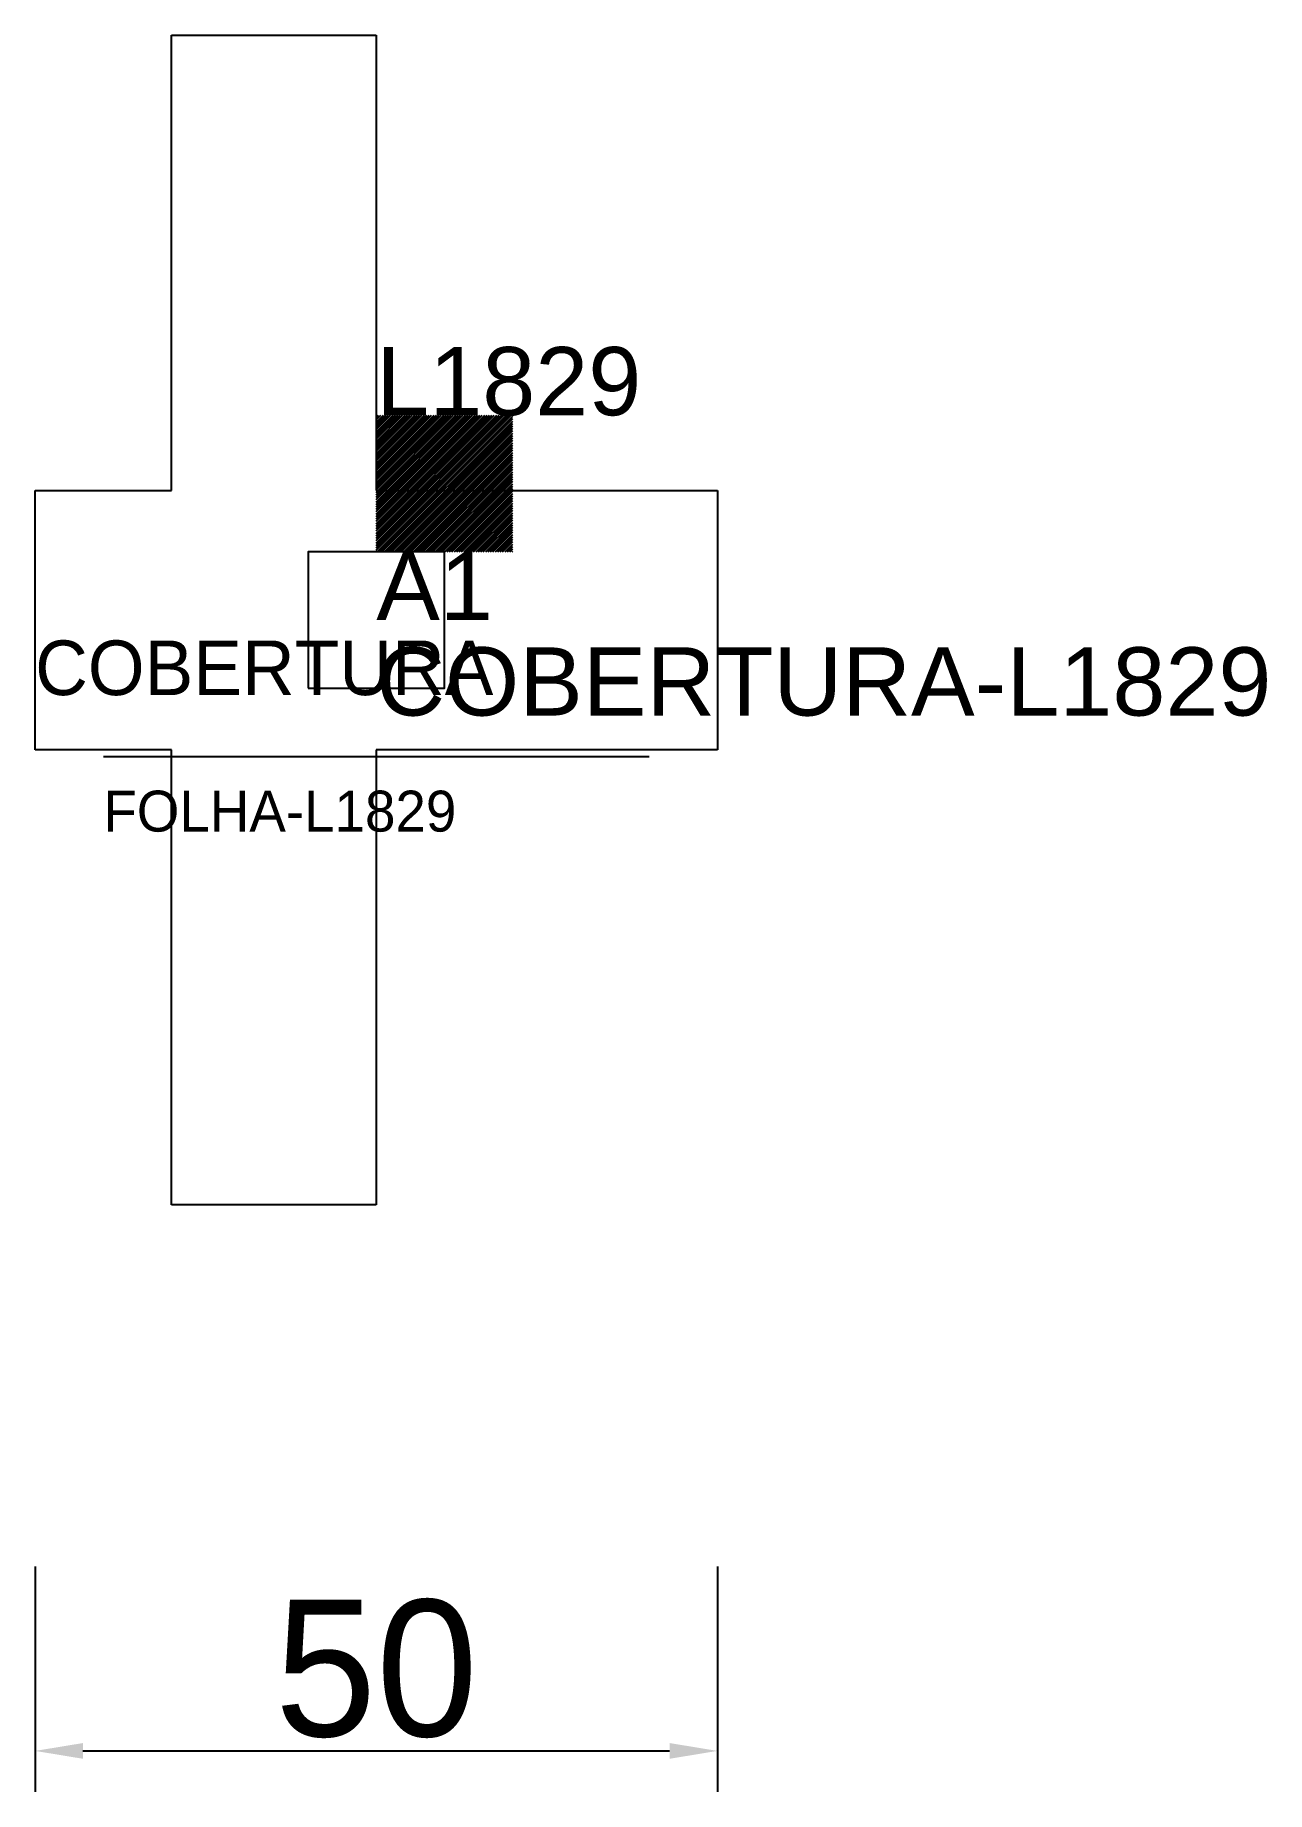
# Model space of a CAD drawing. Header units: metres. Extents: x 222 to 312, y 73 to 202.
import ezdxf

# ---------------------------------------------------------------- set-up
doc = ezdxf.new("R2010")
doc.units = ezdxf.units.M
for name, color, linetype in [('3', 3, 'CONTINUOUS'), ('AUX00', 7, 'CONTINUOUS'), ('COTA', 241, 'CONTINUOUS'), ('FOLHA', 255, 'CONTINUOUS'), ('Hachura', 251, 'CONTINUOUS'), ('NOMENCLATURA', 7, 'CONTINUOUS'), ('Nível', 160, 'CONTINUOUS'), ('Painéis', 200, 'CONTINUOUS'), ('Pilares', 5, 'CONTINUOUS'), ('REAPROVEITAMENTO', 251, 'CONTINUOUS'), ('SARR_2.2x7', 40, 'CONTINUOUS')]:
    doc.layers.add(name, color=color, linetype=linetype)
doc.styles.add('ARIAL', font='Arial.ttf')
doc.styles.add('STR_STANDARD', font='arial.ttf')
doc.dimstyles.new('EZ DXF', dxfattribs={"dimtxt": 10, "dimasz": 3.5, "dimexe": 3, "dimexo": 1.5, "dimgap": 1, "dimtad": 1, "dimdec": 1, "dimdsep": 46, "dimcen": 2.5, "dimazin": 3, "dimtfac": 1, "dimtmove": 0, "dimatfit": 3})

msp = doc.modelspace()

# ---------------------------------------------------------------- hatches: boundary and pattern name
at = {"layer": 'Hachura'}
h = msp.add_hatch(dxfattribs=at)
h.set_pattern_fill('ANSI31', scale=50)
h.paths.add_polyline_path([(222.2, 168.15), (232.2, 168.15), (232.2, 201.5), (247.2, 201.5), (247.2, 168.15), (272.2, 168.15), (272.2, 149.15), (247.2, 149.15), (247.2, 115.8), (232.2, 115.8), (232.2, 149.15), (222.2, 149.15)])
h = msp.add_hatch(dxfattribs=at)
h.set_pattern_fill('ANSI31', scale=50)
h.paths.add_polyline_path([(222.2, 168.15), (232.2, 168.15), (232.2, 201.5), (247.2, 201.5), (247.2, 168.15), (272.2, 168.15), (272.2, 149.15), (247.2, 149.15), (247.2, 115.8), (232.2, 115.8), (232.2, 149.15), (222.2, 149.15)])
at = {"layer": 'Reaproveitamento'}
h = msp.add_hatch(dxfattribs=at)
h.set_pattern_fill('SOLID')
h.paths.add_polyline_path([(247.2, 163.65), (257.2, 163.65), (257.2, 173.65), (247.2, 173.65)])
h = msp.add_hatch(dxfattribs=at)
h.set_pattern_fill('SOLID')
h.paths.add_polyline_path([(247.2, 163.65), (257.2, 163.65), (257.2, 173.65), (247.2, 173.65)])

# ---------------------------------------------------------------- linework, layer by layer
at = {"layer": 'Painéis', "color": 200}
for p, q in [((232.2, 168.15), (232.2, 201.5)), ((232.2, 201.5), (247.2, 201.5)), ((232.2, 168.15), (232.2, 201.5)), ((232.2, 201.5), (247.2, 201.5)), ((247.2, 201.5), (247.2, 168.15)), ((247.2, 201.5), (247.2, 168.15)), ((222.2, 168.15), (232.2, 168.15)), ((222.2, 149.15), (222.2, 168.15)), ((222.2, 168.15), (232.2, 168.15)), ((222.2, 149.15), (222.2, 168.15)), ((247.2, 168.15), (272.2, 168.15)), ((247.2, 168.15), (272.2, 168.15)), ((272.2, 168.15), (272.2, 149.15)), ((272.2, 168.15), (272.2, 149.15)), ((232.2, 149.15), (222.2, 149.15)), ((232.2, 149.15), (222.2, 149.15)), ((232.2, 115.8), (232.2, 149.15)), ((232.2, 115.8), (232.2, 149.15)), ((272.2, 149.15), (247.2, 149.15)), ((247.2, 149.15), (247.2, 115.8)), ((272.2, 149.15), (247.2, 149.15)), ((247.2, 149.15), (247.2, 115.8)), ((247.2, 115.8), (232.2, 115.8)), ((247.2, 115.8), (232.2, 115.8))]:
    msp.add_line(p, q, dxfattribs=at)
at = {"layer": 'Pilares'}
msp.add_lwpolyline([(242.2, 153.65), (252.2, 153.65), (252.2, 163.65), (242.2, 163.65)], close=True, dxfattribs=at)
msp.add_lwpolyline([(242.2, 153.65), (252.2, 153.65), (252.2, 163.65), (242.2, 163.65)], close=True, dxfattribs=at)
at = {"layer": 'SARR_2.2x7'}
msp.add_line((227.2, 148.65), (267.2, 148.65), dxfattribs=at)
msp.add_line((227.2, 148.65), (267.2, 148.65), dxfattribs=at)

# ---------------------------------------------------------------- texts
at = {"layer": '3', "style": 'STR_STANDARD'}
msp.add_text('A1', height=5, dxfattribs=at).set_placement((247.2, 158.65))
msp.add_text('A1', height=5, dxfattribs=at).set_placement((247.2, 158.65))
at = {"layer": 'AUX00', "style": 'STR_STANDARD'}
msp.add_text('COBERTURA-L1829', height=5, dxfattribs=at).set_placement((247.2, 151.65))
msp.add_text('COBERTURA-L1829', height=5, dxfattribs=at).set_placement((247.2, 151.65))
at = {"layer": 'FOLHA'}
msp.add_text('FOLHA-L1829', height=3, dxfattribs=at).set_placement((227.2, 143.15))
msp.add_text('FOLHA-L1829', height=3, dxfattribs=at).set_placement((227.2, 143.15))
at = {"layer": 'NOMENCLATURA', "insert": (247.2, 178.65), "char_height": 5, "attachment_point": 1, "style": 'ARIAL'}
msp.add_mtext('L1829', dxfattribs=at)
msp.add_mtext('L1829', dxfattribs=at)
at = {"layer": 'Nível'}
msp.add_text('COBERTURA', height=4, dxfattribs=at).set_placement((222.2, 153.15))
msp.add_text('COBERTURA', height=4, dxfattribs=at).set_placement((222.2, 153.15))

# ---------------------------------------------------------------- dimensions: what is measured, and where the dimension line sits
at = {"layer": 'COTA'}
msp.add_linear_dim(base=(222.2, 75.8), p1=(222.2, 90.8), p2=(272.2, 90.8), dimstyle='EZ DXF', dxfattribs=at).render()
msp.add_linear_dim(base=(222.2, 75.8), p1=(222.2, 90.8), p2=(272.2, 90.8), dimstyle='EZ DXF', dxfattribs=at).render()

doc.saveas('drawing.dxf')
